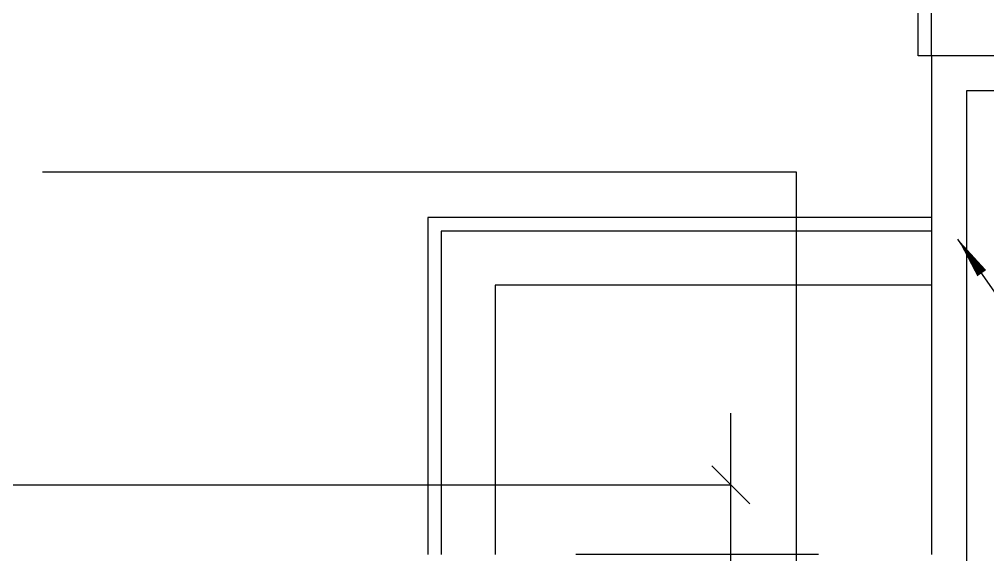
# Model space of a CAD drawing. Extents: x 4483878 to 4539156, y -49303 to -24364.
# Drawn here: x 4516772 to 4520366, y -32069 to -30084 of the extents above; entities that cross this region are included whole.
import ezdxf

# ---------------------------------------------------------------- set-up
doc = ezdxf.new("R2010")
doc.units = 0
doc.header["$LTSCALE"] = 1000
doc.header["$MEASUREMENT"] = 0
doc.linetypes.add('DASH', pattern=[0.35, 0.25, -0.1])
for name, color, linetype in [('LAYER3', 7, 'Continuous'), ('SURFACE', 6, 'Continuous'), ('TEL_TEXT', 7, 'Continuous'), ('图层1', 7, 'Continuous')]:
    doc.layers.add(name, color=color, linetype=linetype)

# ---------------------------------------------------------------- blocks, each defined once
blk = doc.blocks.new('$TCHSYS$WIN2D')
for p, q in [((-0.5, 0.5), (0.5, 0.5)), ((0.5, 0.1667), (-0.5, 0.1667)), ((0.5, -0.1667), (-0.5, -0.1667)), ((-0.5, -0.5), (0.5, -0.5))]:
    blk.add_line(p, q)

msp = doc.modelspace()

# ---------------------------------------------------------------- linework, layer by layer
at = {"color": 7}
for p, q in [((4520288.1, -30349.3), (4520288.1, -32199.3)), ((4521388.1, -30349.3), (4520288.1, -30349.3))]:
    msp.add_line(p, q, dxfattribs=at)
for points in [[(4520158.1, -30219.3), (4520108.1, -30219.3), (4520108.1, -28059.3), (4523468.1, -28059.3), (4523468.1, -30219.3), (4523418.1, -30219.3)], [(4520158.1, -30819.3), (4518288.1, -30819.3), (4518288.1, -32069.3)], [(4520158.1, -30869.3), (4518338.1, -30869.3), (4518338.1, -32069.3)], [(4520158.1, -31069.3), (4518538.1, -31069.3), (4518538.1, -32069.3)]]:
    msp.add_lwpolyline(points, dxfattribs=at)
at = {"color": 7, "linetype": 'DASH'}
msp.add_lwpolyline([(4520158.1, -30219.3), (4520158.1, -28109.3), (4523418.1, -28109.3), (4523418.1, -30219.3)], dxfattribs=at)
at = {"layer": 'LAYER3', "color": 0}
msp.add_line((4520393.6, -31095.2), (4520255.7, -30898.8), dxfattribs=at)
msp.add_lwpolyline([(4520255.7, -30898.8, 0, 40, 0), (4520344.6, -31025.4, 40, 40, 0)], format="xyseb", dxfattribs=at)
at = {"layer": 'SURFACE'}
for p, q in [((4520158.1, -30219.3), (4520158.1, -32069.3)), ((4521388.1, -30219.3), (4520158.1, -30219.3))]:
    msp.add_line(p, q, dxfattribs=at)
at = {"layer": 'TEL_TEXT'}
for p, q in [((4519657.2, -30650.3), (4516857.9, -30650.3)), ((4519657.2, -32399.3), (4519657.2, -30650.3))]:
    msp.add_line(p, q, dxfattribs=at)
at = {"layer": 'TEL_TEXT', "color": 0}
for p, q in [((4519342.4, -31739.8), (4519483.8, -31881.2)), ((4515274.2, -31810.5), (4519413.1, -31810.5))]:
    msp.add_line(p, q, dxfattribs=at)
at = {"layer": '图层1', "color": 4}
msp.add_line((4519413.1, -32485), (4519413.1, -31544.5), dxfattribs=at)

# ---------------------------------------------------------------- block references
at = {"color": 7, "xscale": 900, "yscale": 330, "zscale": 330, "rotation": 180}
msp.add_blockref('$TCHSYS$WIN2D', (4519288.1, -32234.3), dxfattribs=at)

doc.saveas('drawing.dxf')
